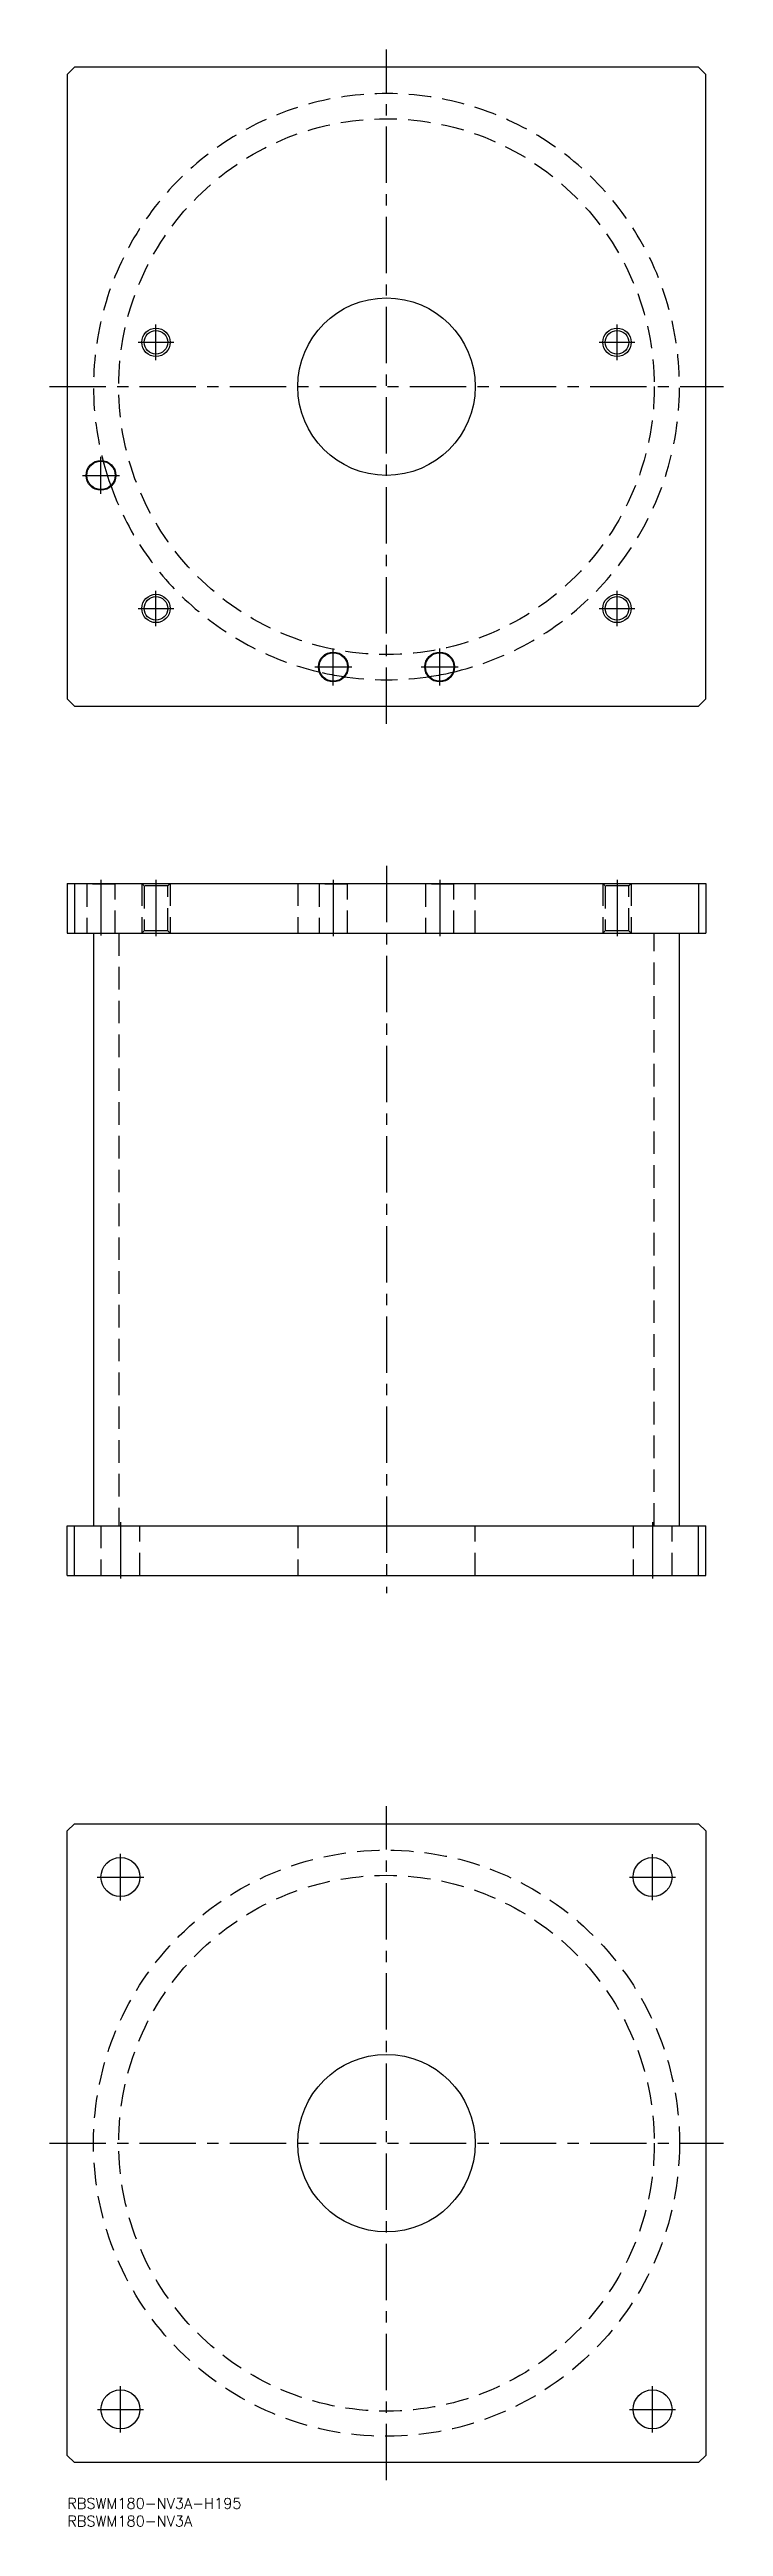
# Model space of a CAD drawing. Extents: x -5 to 185, y -8 to 690.
import ezdxf

# ---------------------------------------------------------------- set-up
doc = ezdxf.new("R2010")
doc.units = 0
doc.header["$LTSCALE"] = 0.5
doc.linetypes.add('CENTER', pattern=[50.8, 31.75, -6.35, 6.35, -6.35])
doc.linetypes.add('DASHED', pattern=[19.05, 12.7, -6.35])
for name, color, linetype in [('MSM_CENTER', 1, 'CENTER'), ('MSM_CONTINUOUS', 7, 'CONTINUOUS'), ('MSM_DASHED', 4, 'DASHED'), ('MSM_NARROW', 5, 'CONTINUOUS'), ('MSM_PART_NUMBER', 7, 'CONTINUOUS')]:
    doc.layers.add(name, color=color, linetype=linetype)
doc.styles.get("Standard").update_dxf_attribs({"font": 'txt.shx', "height": 3, "bigfont": 'bigfont.shx'})

msp = doc.modelspace()

# ---------------------------------------------------------------- linework, layer by layer
at = {"layer": 'MSM_CENTER'}
for p, q in [((90, 500), (90, 690)), ((20, 607.5), (30, 607.5)), ((25, 602.5), (25, 612.5)), ((150, 607.5), (160, 607.5)), ((155, 602.5), (155, 612.5)), ((-5, 595), (185, 595)), ((9.5, 564.8), (9.5, 575.2)), ((4.3, 570), (14.7, 570)), ((25, 527.5), (25, 537.5)), ((155, 527.5), (155, 537.5)), ((20, 532.5), (30, 532.5)), ((150, 532.5), (160, 532.5)), ((75, 510.8), (75, 521.2)), ((105, 510.8), (105, 521.2)), ((69.8, 516), (80.2, 516)), ((99.8, 516), (110.2, 516)), ((9.5, 456), (9.5, 440.3)), ((25, 456), (25, 440)), ((75, 456), (75, 440)), ((90, 460), (90, 255)), ((105, 456), (105, 440)), ((155, 456), (155, 440)), ((15, 275), (15, 259)), ((165, 275), (165, 259)), ((90, 5), (90, 195)), ((15, 168.44), (15, 181.56)), ((165, 168.5), (165, 181.5)), ((8.44, 175), (21.56, 175)), ((158.5, 175), (171.5, 175)), ((-5, 100), (185, 100)), ((15, 18.5), (15, 31.5)), ((165, 18.5), (165, 31.5)), ((8.5, 25), (21.5, 25)), ((158.5, 25), (171.5, 25))]:
    msp.add_line(p, q, dxfattribs=at)
at = {"layer": 'MSM_CONTINUOUS'}
for p, q in [((2, 685), (0, 683)), ((178, 685), (2, 685)), ((180, 683), (178, 685)), ((0, 683), (0, 507)), ((180, 507), (180, 683)), ((0, 507), (2, 505)), ((2, 505), (178, 505)), ((178, 505), (180, 507)), ((0, 455), (0, 441)), ((0, 455), (180, 455)), ((2, 455), (2, 441)), ((178, 455), (178, 441)), ((180, 455), (180, 441)), ((0, 441), (180, 441)), ((7.4, 441), (7.4, 274)), ((172.6, 274), (172.6, 441)), ((0, 260), (0, 274)), ((0, 274), (180, 274)), ((2, 260), (2, 274)), ((178, 260), (178, 274)), ((180, 260), (180, 274)), ((0, 260), (180, 260)), ((0, 188), (2, 190)), ((2, 190), (178, 190)), ((178, 190), (180, 188)), ((0, 12), (0, 188)), ((180, 188), (180, 12)), ((2, 10), (0, 12)), ((178, 10), (2, 10)), ((180, 12), (178, 10))]:
    msp.add_line(p, q, dxfattribs=at)
for centre, radius in [((90, 595), 25), ((25, 607.5), 3.3235), ((155, 607.5), 3.3235), ((9.5, 570), 4.2), ((9.5, 570), 4), ((25, 532.5), 3.3235), ((155, 532.5), 3.3235), ((75, 516), 4.2), ((75, 516), 4), ((105, 516), 4.2), ((105, 516), 4), ((15, 175), 5.5), ((165, 175), 5.5), ((90, 100), 25), ((15, 25), 5.5), ((165, 25), 5.5)]:
    msp.add_circle(centre, radius, dxfattribs=at)
for start, end in [(193.8760225, 199.3563251), (257.3287305, 261.1693355), (278.8306645, 282.6712695)]:
    msp.add_arc((90, 595), 82.6, start, end, dxfattribs=at)
at = {"layer": 'MSM_DASHED'}
for p, q in [((5.3, 455), (5.5, 454.8)), ((5.5, 454.8), (5.5, 441)), ((13.5, 454.8), (5.5, 454.8)), ((13.5, 454.8), (13.7, 455)), ((13.5, 441), (13.5, 454.8)), ((21, 455), (21.6765, 454.3235)), ((21, 455), (21, 441)), ((21.6765, 454.3235), (21.6765, 441.6765)), ((28.3235, 454.3235), (21.6765, 454.3235)), ((28.3235, 454.3235), (29, 455)), ((28.3235, 441.6765), (28.3235, 454.3235)), ((29, 455), (29, 441)), ((65, 455), (65, 441)), ((70.8, 455), (71, 454.8)), ((71, 454.8), (71, 441)), ((79, 454.8), (71, 454.8)), ((79, 454.8), (79.2, 455)), ((79, 441), (79, 454.8)), ((100.8, 455), (101, 454.8)), ((101, 454.8), (101, 441)), ((109, 454.8), (101, 454.8)), ((109, 454.8), (109.2, 455)), ((109, 441), (109, 454.8)), ((115, 441), (115, 455)), ((151, 455), (151.6765, 454.3235)), ((151, 455), (151, 441)), ((151.6765, 454.3235), (151.6765, 441.6765)), ((158.3235, 454.3235), (151.6765, 454.3235)), ((158.3235, 454.3235), (159, 455)), ((158.3235, 441.6765), (158.3235, 454.3235)), ((159, 455), (159, 441)), ((14.5, 441), (14.5, 274)), ((21.6765, 441.6765), (21, 441)), ((28.3235, 441.6765), (21.6765, 441.6765)), ((29, 441), (28.3235, 441.6765)), ((151.6765, 441.6765), (151, 441)), ((158.3235, 441.6765), (151.6765, 441.6765)), ((159, 441), (158.3235, 441.6765)), ((165.5, 274), (165.5, 441)), ((9.5, 274), (9.5, 260)), ((20.5, 260), (20.5, 274)), ((65, 274), (65, 260)), ((115, 260), (115, 274)), ((159.5, 274), (159.5, 260)), ((170.5, 260), (170.5, 274))]:
    msp.add_line(p, q, dxfattribs=at)
for centre, radius in [((90, 595), 75.5), ((90, 100), 82.6), ((90, 100), 75.5)]:
    msp.add_circle(centre, radius, dxfattribs=at)
for start, end in [(282.6712695, 195.1489793), (199.3563251, 257.3287305), (261.1693355, 278.8306645)]:
    msp.add_arc((90, 595), 82.6, start, end, dxfattribs=at)
at = {"layer": 'MSM_NARROW'}
for centre in [(25, 607.5), (155, 607.5), (25, 532.5), (155, 532.5)]:
    msp.add_circle(centre, 4, dxfattribs=at)

# ---------------------------------------------------------------- texts
at = {"layer": 'MSM_PART_NUMBER'}
for s, p in [('RBSWM180-NV3A-H195', (0, -3)), ('RBSWM180-NV3A', (0, -8))]:
    msp.add_text(s, height=3, dxfattribs=at).set_placement(p)

doc.saveas('drawing.dxf')
